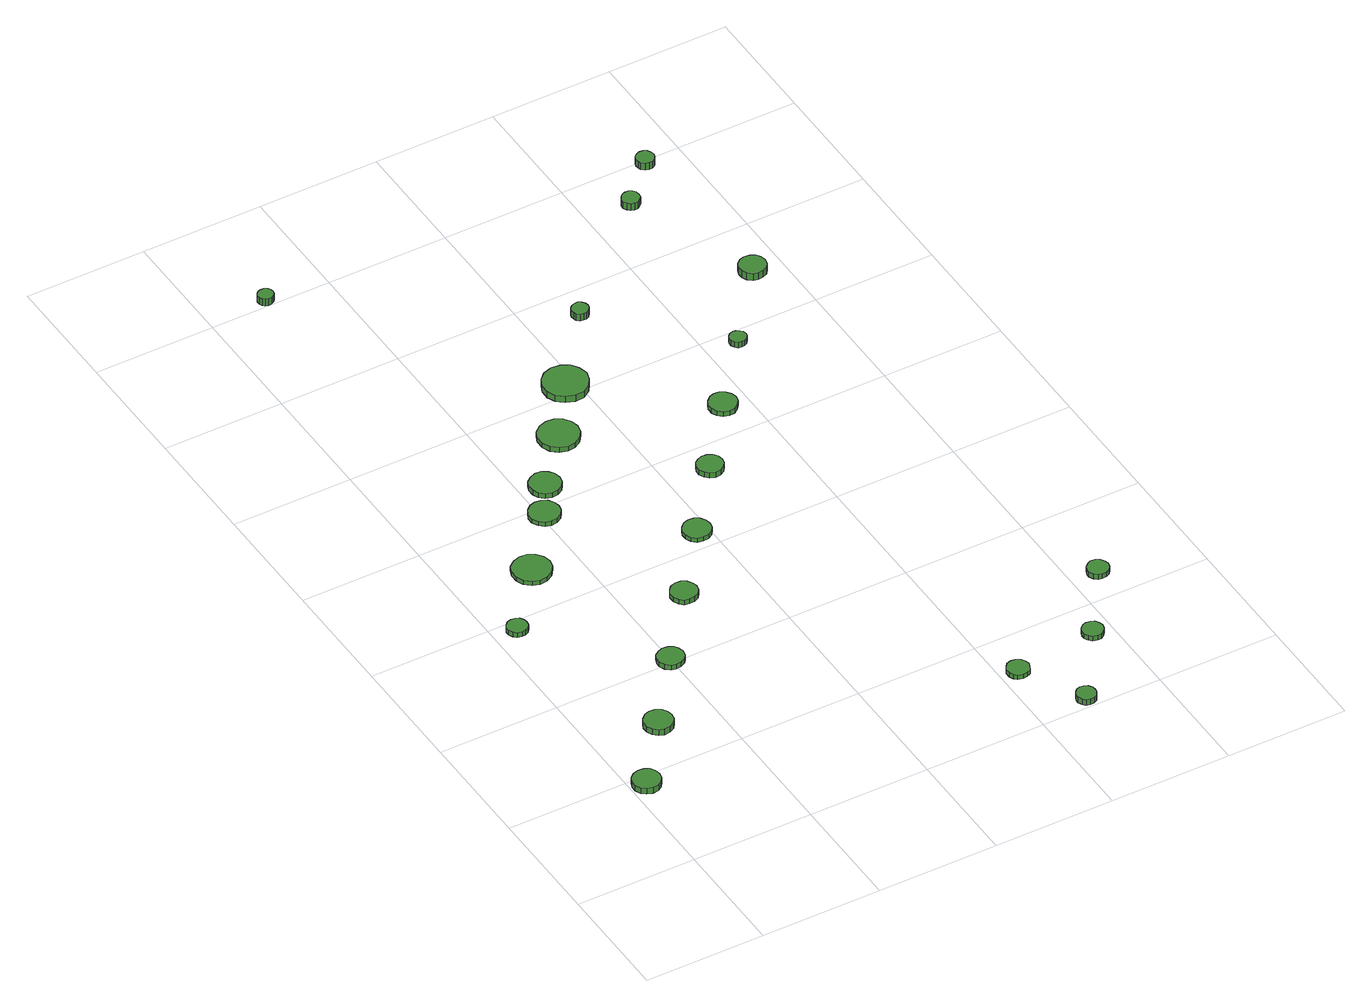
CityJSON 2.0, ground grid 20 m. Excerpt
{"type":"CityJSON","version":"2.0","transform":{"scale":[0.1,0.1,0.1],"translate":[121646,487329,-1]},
"CityObjects":{
"tree1":{"type":"SolitaryVegetationObject","attributes":{"function":"something"},"geometry":[{"type":"MultiSurface","lod":"1","boundaries":[[[0,1,2,3,4,5,6,7,8,9,10,11,12,13,14]],[[15,16,17,18,19,20,21,22,23,24,25,26,27,28,29]],[[0,29,28,1]],[[1,28,27,2]],[[2,27,26,3]],[[3,26,25,4]],[[4,25,24,5]],[[5,24,23,6]],[[6,23,22,7]],[[7,22,21,8]],[[8,21,20,9]],[[9,20,19,10]],[[10,19,18,11]],[[11,18,17,12]],[[12,17,16,13]],[[13,16,15,14]],[[14,15,29,0]]]}]},
"tree2":{"type":"SolitaryVegetationObject","attributes":{"function":"something"},"geometry":[{"type":"MultiSurface","lod":"1","boundaries":[[[30,31,32,33,34,35,36,37,38,39,40,41,42,43,44]],[[45,46,47,48,49,50,51,52,53,54,55,56,57,58,59]],[[30,59,58,31]],[[31,58,57,32]],[[32,57,56,33]],[[33,56,55,34]],[[34,55,54,35]],[[35,54,53,36]],[[36,53,52,37]],[[37,52,51,38]],[[38,51,50,39]],[[39,50,49,40]],[[40,49,48,41]],[[41,48,47,42]],[[42,47,46,43]],[[43,46,45,44]],[[44,45,59,30]]]}]},
"tree3":{"type":"SolitaryVegetationObject","attributes":{"function":"something"},"geometry":[{"type":"MultiSurface","lod":"1","boundaries":[[[60,61,62,63,64,65,66,67,68,69,70,71,72,73,74]],[[75,76,77,78,79,80,81,82,83,84,85,86,87,88,89]],[[60,89,88,61]],[[61,88,87,62]],[[62,87,86,63]],[[63,86,85,64]],[[64,85,84,65]],[[65,84,83,66]],[[66,83,82,67]],[[67,82,81,68]],[[68,81,80,69]],[[69,80,79,70]],[[70,79,78,71]],[[71,78,77,72]],[[72,77,76,73]],[[73,76,75,74]],[[74,75,89,60]]]}]},
"tree4":{"type":"SolitaryVegetationObject","attributes":{"function":"something"},"geometry":[{"type":"MultiSurface","lod":"1","boundaries":[[[90,91,92,93,94,95,96,97,98,99,100,101,102,103,104]],[[105,106,107,108,109,110,111,112,113,114,115,116,117,118,119]],[[90,119,118,91]],[[91,118,117,92]],[[92,117,116,93]],[[93,116,115,94]],[[94,115,114,95]],[[95,114,113,96]],[[96,113,112,97]],[[97,112,111,98]],[[98,111,110,99]],[[99,110,109,100]],[[100,109,108,101]],[[101,108,107,102]],[[102,107,106,103]],[[103,106,105,104]],[[104,105,119,90]]]}]},
"tree5":{"type":"SolitaryVegetationObject","attributes":{"function":"something"},"geometry":[{"type":"MultiSurface","lod":"1","boundaries":[[[120,121,122,123,124,125,126,127,128,129,130,131,132,133,134]],[[135,136,137,138,139,140,141,142,143,144,145,146,147,148,149]],[[120,149,148,121]],[[121,148,147,122]],[[122,147,146,123]],[[123,146,145,124]],[[124,145,144,125]],[[125,144,143,126]],[[126,143,142,127]],[[127,142,141,128]],[[128,141,140,129]],[[129,140,139,130]],[[130,139,138,131]],[[131,138,137,132]],[[132,137,136,133]],[[133,136,135,134]],[[134,135,149,120]]]}]},
"tree6":{"type":"SolitaryVegetationObject","attributes":{"function":"something"},"geometry":[{"type":"MultiSurface","lod":"1","boundaries":[[[150,151,152,153,154,155,156,157,158,159,160,161,162,163,164]],[[165,166,167,168,169,170,171,172,173,174,175,176,177,178,179]],[[150,179,178,151]],[[151,178,177,152]],[[152,177,176,153]],[[153,176,175,154]],[[154,175,174,155]],[[155,174,173,156]],[[156,173,172,157]],[[157,172,171,158]],[[158,171,170,159]],[[159,170,169,160]],[[160,169,168,161]],[[161,168,167,162]],[[162,167,166,163]],[[163,166,165,164]],[[164,165,179,150]]]}]},
"tree7":{"type":"SolitaryVegetationObject","attributes":{"function":"something"},"geometry":[{"type":"MultiSurface","lod":"1","boundaries":[[[180,181,182,183,184,185,186,187,188,189,190,191,192,193,194]],[[195,196,197,198,199,200,201,202,203,204,205,206,207,208,209]],[[180,209,208,181]],[[181,208,207,182]],[[182,207,206,183]],[[183,206,205,184]],[[184,205,204,185]],[[185,204,203,186]],[[186,203,202,187]],[[187,202,201,188]],[[188,201,200,189]],[[189,200,199,190]],[[190,199,198,191]],[[191,198,197,192]],[[192,197,196,193]],[[193,196,195,194]],[[194,195,209,180]]]}]},
"tree8":{"type":"SolitaryVegetationObject","attributes":{"function":"something"},"geometry":[{"type":"MultiSurface","lod":"1","boundaries":[[[210,211,212,213,214,215,216,217,218,219,220,221,222,223,224]],[[225,226,227,228,229,230,231,232,233,234,235,236,237,238,239]],[[210,239,238,211]],[[211,238,237,212]],[[212,237,236,213]],[[213,236,235,214]],[[214,235,234,215]],[[215,234,233,216]],[[216,233,232,217]],[[217,232,231,218]],[[218,231,230,219]],[[219,230,229,220]],[[220,229,228,221]],[[221,228,227,222]],[[222,227,226,223]],[[223,226,225,224]],[[224,225,239,210]]]}]},
"tree9":{"type":"SolitaryVegetationObject","attributes":{"function":"something"},"geometry":[{"type":"MultiSurface","lod":"1","boundaries":[[[240,241,242,243,244,245,246,247,248,249,250,251,252,253,254]],[[255,256,257,258,259,260,261,262,263,264,265,266,267,268,269]],[[240,269,268,241]],[[241,268,267,242]],[[242,267,266,243]],[[243,266,265,244]],[[244,265,264,245]],[[245,264,263,246]],[[246,263,262,247]],[[247,262,261,248]],[[248,261,260,249]],[[249,260,259,250]],[[250,259,258,251]],[[251,258,257,252]],[[252,257,256,253]],[[253,256,255,254]],[[254,255,269,240]]]}]},
"tree10":{"type":"SolitaryVegetationObject","attributes":{"function":"something"},"geometry":[{"type":"MultiSurface","lod":"1","boundaries":[[[270,271,272,273,274,275,276,277,278,279,280,281,282,283,284]],[[285,286,287,288,289,290,291,292,293,294,295,296,297,298,299]],[[270,299,298,271]],[[271,298,297,272]],[[272,297,296,273]],[[273,296,295,274]],[[274,295,294,275]],[[275,294,293,276]],[[276,293,292,277]],[[277,292,291,278]],[[278,291,290,279]],[[279,290,289,280]],[[280,289,288,281]],[[281,288,287,282]],[[282,287,286,283]],[[283,286,285,284]],[[284,285,299,270]]]}]},
"tree11":{"type":"SolitaryVegetationObject","attributes":{"function":"something"},"geometry":[{"type":"MultiSurface","lod":"1","boundaries":[[[300,301,302,303,304,305,306,307,308,309,310,311,312,313,314]],[[315,316,317,318,319,320,321,322,323,324,325,326,327,328,329]],[[300,329,328,301]],[[301,328,327,302]],[[302,327,326,303]],[[303,326,325,304]],[[304,325,324,305]],[[305,324,323,306]],[[306,323,322,307]],[[307,322,321,308]],[[308,321,320,309]],[[309,320,319,310]],[[310,319,318,311]],[[311,318,317,312]],[[312,317,316,313]],[[313,316,315,314]],[[314,315,329,300]]]}]},
"tree12":{"type":"SolitaryVegetationObject","attributes":{"function":"something"},"geometry":[{"type":"MultiSurface","lod":"1","boundaries":[[[330,331,332,333,334,335,336,337,338,339,340,341,342,343,344]],[[345,346,347,348,349,350,351,352,353,354,355,356,357,358,359]],[[330,359,358,331]],[[331,358,357,332]],[[332,357,356,333]],[[333,356,355,334]],[[334,355,354,335]],[[335,354,353,336]],[[336,353,352,337]],[[337,352,351,338]],[[338,351,350,339]],[[339,350,349,340]],[[340,349,348,341]],[[341,348,347,342]],[[342,347,346,343]],[[343,346,345,344]],[[344,345,359,330]]]}]},
"tree13":{"type":"SolitaryVegetationObject","attributes":{"function":"something"},"geometry":[{"type":"MultiSurface","lod":"1","boundaries":[[[360,361,362,363,364,365,366,367,368,369,370,371,372,373,374]],[[375,376,377,378,379,380,381,382,383,384,385,386,387,388,389]],[[360,389,388,361]],[[361,388,387,362]],[[362,387,386,363]],[[363,386,385,364]],[[364,385,384,365]],[[365,384,383,366]],[[366,383,382,367]],[[367,382,381,368]],[[368,381,380,369]],[[369,380,379,370]],[[370,379,378,371]],[[371,378,377,372]],[[372,377,376,373]],[[373,376,375,374]],[[374,375,389,360]]]}]},
"tree14":{"type":"SolitaryVegetationObject","attributes":{"function":"something"},"geometry":[{"type":"MultiSurface","lod":"1","boundaries":[[[390,391,392,393,394,395,396,397,398,399,400,401,402,403,404]],[[405,406,407,408,409,410,411,412,413,414,415,416,417,418,419]],[[390,419,418,391]],[[391,418,417,392]],[[392,417,416,393]],[[393,416,415,394]],[[394,415,414,395]],[[395,414,413,396]],[[396,413,412,397]],[[397,412,411,398]],[[398,411,410,399]],[[399,410,409,400]],[[400,409,408,401]],[[401,408,407,402]],[[402,407,406,403]],[[403,406,405,404]],[[404,405,419,390]]]}]},
"tree15":{"type":"SolitaryVegetationObject","attributes":{"function":"something"},"geometry":[{"type":"MultiSurface","lod":"1","boundaries":[[[420,421,422,423,424,425,426,427,428,429,430,431,432,433,434]],[[435,436,437,438,439,440,441,442,443,444,445,446,447,448,449]],[[420,449,448,421]],[[421,448,447,422]],[[422,447,446,423]],[[423,446,445,424]],[[424,445,444,425]],[[425,444,443,426]],[[426,443,442,427]],[[427,442,441,428]],[[428,441,440,429]],[[429,440,439,430]],[[430,439,438,431]],[[431,438,437,432]],[[432,437,436,433]],[[433,436,435,434]],[[434,435,449,420]]]}]},
"tree16":{"type":"SolitaryVegetationObject","attributes":{"function":"something"},"geometry":[{"type":"MultiSurface","lod":"1","boundaries":[[[450,451,452,453,454,455,456,457,458,459,460,461,462,463,464]],[[465,466,467,468,469,470,471,472,473,474,475,476,477,478,479]],[[450,479,478,451]],[[451,478,477,452]],[[452,477,476,453]],[[453,476,475,454]],[[454,475,474,455]],[[455,474,473,456]],[[456,473,472,457]],[[457,472,471,458]],[[458,471,470,459]],[[459,470,469,460]],[[460,469,468,461]],[[461,468,467,462]],[[462,467,466,463]],[[463,466,465,464]],[[464,465,479,450]]]}]},
"tree17":{"type":"SolitaryVegetationObject","attributes":{"function":"something"},"geometry":[{"type":"MultiSurface","lod":"1","boundaries":[[[480,481,482,483,484,485,486,487,488,489,490,491,492,493,494]],[[495,496,497,498,499,500,501,502,503,504,505,506,507,508,509]],[[480,509,508,481]],[[481,508,507,482]],[[482,507,506,483]],[[483,506,505,484]],[[484,505,504,485]],[[485,504,503,486]],[[486,503,502,487]],[[487,502,501,488]],[[488,501,500,489]],[[489,500,499,490]],[[490,499,498,491]],[[491,498,497,492]],[[492,497,496,493]],[[493,496,495,494]],[[494,495,509,480]]]}]},
"tree18":{"type":"SolitaryVegetationObject","attributes":{"function":"something"},"geometry":[{"type":"MultiSurface","lod":"1","boundaries":[[[510,511,512,513,514,515,516,517,518,519,520,521,522,523,524]],[[525,526,527,528,529,530,531,532,533,534,535,536,537,538,539]],[[510,539,538,511]],[[511,538,537,512]],[[512,537,536,513]],[[513,536,535,514]],[[514,535,534,515]],[[515,534,533,516]],[[516,533,532,517]],[[517,532,531,518]],[[518,531,530,519]],[[519,530,529,520]],[[520,529,528,521]],[[521,528,527,522]],[[522,527,526,523]],[[523,526,525,524]],[[524,525,539,510]]]}]},
"tree19":{"type":"SolitaryVegetationObject","attributes":{"function":"something"},"geometry":[{"type":"MultiSurface","lod":"1","boundaries":[[[540,541,542,543,544,545,546,547,548,549,550,551,552,553,554]],[[555,556,557,558,559,560,561,562,563,564,565,566,567,568,569]],[[540,569,568,541]],[[541,568,567,542]],[[542,567,566,543]],[[543,566,565,544]],[[544,565,564,545]],[[545,564,563,546]],[[546,563,562,547]],[[547,562,561,548]],[[548,561,560,549]],[[549,560,559,550]],[[550,559,558,551]],[[551,558,557,552]],[[552,557,556,553]],[[553,556,555,554]],[[554,555,569,540]]]}]},
"tree20":{"type":"SolitaryVegetationObject","attributes":{"function":"something"},"geometry":[{"type":"MultiSurface","lod":"1","boundaries":[[[570,571,572,573,574,575,576,577,578,579,580,581,582,583,584]],[[585,586,587,588,589,590,591,592,593,594,595,596,597,598,599]],[[570,599,598,571]],[[571,598,597,572]],[[572,597,596,573]],[[573,596,595,574]],[[574,595,594,575]],[[575,594,593,576]],[[576,593,592,577]],[[577,592,591,578]],[[578,591,590,579]],[[579,590,589,580]],[[580,589,588,581]],[[581,588,587,582]],[[582,587,586,583]],[[583,586,585,584]],[[584,585,599,570]]]}]},
"tree21":{"type":"SolitaryVegetationObject","attributes":{"function":"something"},"geometry":[{"type":"MultiSurface","lod":"1","boundaries":[[[600,601,602,603,604,605,606,607,608,609,610,611,612,613,614]],[[615,616,617,618,619,620,621,622,623,624,625,626,627,628,629]],[[600,629,628,601]],[[601,628,627,602]],[[602,627,626,603]],[[603,626,625,604]],[[604,625,624,605]],[[605,624,623,606]],[[606,623,622,607]],[[607,622,621,608]],[[608,621,620,609]],[[609,620,619,610]],[[610,619,618,611]],[[611,618,617,612]],[[612,617,616,613]],[[613,616,615,614]],[[614,615,629,600]]]}]},
"tree22":{"type":"SolitaryVegetationObject","attributes":{"function":"something"},"geometry":[{"type":"MultiSurface","lod":"1","boundaries":[[[630,631,632,633,634,635,636,637,638,639,640,641,642,643,644]],[[645,646,647,648,649,650,651,652,653,654,655,656,657,658,659]],[[630,659,658,631]],[[631,658,657,632]],[[632,657,656,633]],[[633,656,655,634]],[[634,655,654,635]],[[635,654,653,636]],[[636,653,652,637]],[[637,652,651,638]],[[638,651,650,639]],[[639,650,649,640]],[[640,649,648,641]],[[641,648,647,642]],[[642,647,646,643]],[[643,646,645,644]],[[644,645,659,630]]]}]},
"tree23":{"type":"SolitaryVegetationObject","attributes":{"function":"something"},"geometry":[{"type":"MultiSurface","lod":"1","boundaries":[[[660,661,662,663,664,665,666,667,668,669,670,671,672,673,674]],[[675,676,677,678,679,680,681,682,683,684,685,686,687,688,689]],[[660,689,688,661]],[[661,688,687,662]],[[662,687,686,663]],[[663,686,685,664]],[[664,685,684,665]],[[665,684,683,666]],[[666,683,682,667]],[[667,682,681,668]],[[668,681,680,669]],[[669,680,679,670]],[[670,679,678,671]],[[671,678,677,672]],[[672,677,676,673]],[[673,676,675,674]],[[674,675,689,660]]]}]}
},
"vertices":[
[49,183,17],[47,192,17],[42,200,17],[34,204,17],[24,205,17],[15,202,17],[8,196,17],[4,187,17],[4,178,17],[8,169,17],[15,163,17],[24,160,17],[34,161,17],[42,166,17],[47,173,17],[47,173,6],[42,166,6],[34,161,6],[24,160,6],[15,163,6],[8,169,6],[4,178,6],[4,187,6],[8,196,6],[15,202,6],[24,205,6],[34,204,6],[42,200,6],[47,192,6],[49,183,6],
[132,288,18],[130,297,18],[125,305,18],[116,310,18],[106,311,18],[97,308,18],[90,301,18],[86,293,18],[86,283,18],[90,274,18],[97,267,18],[106,264,18],[116,265,18],[125,270,18],[130,278,18],[130,278,7],[125,270,7],[116,265,7],[106,264,7],[97,267,7],[90,274,7],[86,283,7],[86,293,7],[90,301,7],[97,308,7],[106,311,7],[116,310,7],[125,305,7],[130,297,7],[132,288,7],
[54,578,18],[53,584,18],[49,590,18],[43,593,18],[36,594,18],[29,592,18],[24,587,18],[21,581,18],[21,574,18],[24,568,18],[29,563,18],[36,561,18],[43,562,18],[49,565,18],[53,571,18],[53,571,9],[49,565,9],[43,562,9],[36,561,9],[29,563,9],[24,568,9],[21,574,9],[21,581,9],[24,587,9],[29,592,9],[36,594,9],[43,593,9],[49,590,9],[53,584,9],[54,578,9],
[220,404,17],[218,413,17],[213,420,17],[205,424,17],[196,425,17],[188,422,17],[181,417,17],[177,408,17],[177,400,17],[181,391,17],[188,385,17],[196,383,17],[205,384,17],[213,388,17],[218,395,17],[218,395,8],[213,388,8],[205,384,8],[196,383,8],[188,385,8],[181,391,8],[177,400,8],[177,408,8],[181,417,8],[188,422,8],[196,425,8],[205,424,8],[213,420,8],[218,413,8],[220,404,8],
[154,679,18],[151,692,18],[143,702,18],[132,709,18],[119,710,18],[107,706,18],[97,698,18],[92,686,18],[92,673,18],[97,661,18],[107,652,18],[119,648,18],[132,650,18],[143,656,18],[151,667,18],[151,667,10],[143,656,10],[132,650,10],[119,648,10],[107,652,10],[97,661,10],[92,673,10],[92,686,10],[97,698,10],[107,706,10],[119,710,10],[132,709,10],[143,702,10],[151,692,10],[154,679,10],
[229,780,18],[227,790,18],[221,799,18],[212,804,18],[202,805,18],[192,802,18],[184,795,18],[179,785,18],[179,775,18],[184,765,18],[192,758,18],[202,755,18],[212,756,18],[221,761,18],[227,770,18],[227,770,10],[221,761,10],[212,756,10],[202,755,10],[192,758,10],[184,765,10],[179,775,10],[179,785,10],[184,795,10],[192,802,10],[202,805,10],[212,804,10],[221,799,10],[227,790,10],[229,780,10],
[312,520,18],[310,529,18],[305,536,18],[297,541,18],[288,542,18],[279,539,18],[273,533,18],[269,525,18],[269,516,18],[273,507,18],[279,501,18],[288,499,18],[297,500,18],[305,504,18],[310,511,18],[310,511,9],[305,504,9],[297,500,9],[288,499,9],[279,501,9],[273,507,9],[269,516,9],[269,525,9],[273,533,9],[279,539,9],[288,542,9],[297,541,9],[305,536,9],[310,529,9],[312,520,9],
[263,835,18],[261,846,18],[255,854,18],[246,860,18],[235,861,18],[225,857,18],[217,850,18],[213,841,18],[213,830,18],[217,820,18],[225,813,18],[235,810,18],[246,811,18],[255,816,18],[261,825,18],[261,825,9],[255,816,9],[246,811,9],[235,810,9],[225,813,9],[217,820,9],[213,830,9],[213,841,9],[217,850,9],[225,857,9],[235,861,9],[246,860,9],[255,854,9],[261,846,9],[263,835,9],
[108,1407,25],[107,1412,25],[104,1416,25],[99,1419,25],[94,1419,25],[89,1418,25],[85,1414,25],[83,1410,25],[83,1405,25],[85,1400,25],[89,1397,25],[94,1395,25],[99,1396,25],[104,1398,25],[107,1402,25],[107,1402,12],[104,1398,12],[99,1396,12],[94,1395,12],[89,1397,12],[85,1400,12],[83,1405,12],[83,1410,12],[85,1414,12],[89,1418,12],[94,1419,12],[99,1419,12],[104,1416,12],[107,1412,12],[108,1407,12],
[402,633,17],[400,642,17],[395,650,17],[387,655,17],[377,656,17],[368,653,17],[361,646,17],[357,638,17],[357,628,17],[361,620,17],[368,613,17],[377,611,17],[387,612,17],[395,616,17],[400,624,17],[400,624,9],[395,616,9],[387,612,9],[377,611,9],[368,613,9],[361,620,9],[357,628,9],[357,638,9],[361,646,9],[368,653,9],[377,656,9],[387,655,9],[395,650,9],[400,642,9],[402,633,9],
[345,922,18],[342,935,18],[334,946,18],[322,953,18],[309,954,18],[296,950,18],[285,941,18],[280,929,18],[280,915,18],[285,902,18],[296,893,18],[309,889,18],[322,890,18],[334,897,18],[342,908,18],[342,908,9],[334,897,9],[322,890,9],[309,889,9],[296,893,9],[285,902,9],[280,915,9],[280,929,9],[285,941,9],[296,950,9],[309,954,9],[322,953,9],[334,946,9],[342,935,9],[345,922,9],
[648,123,14],[646,130,14],[642,136,14],[635,140,14],[628,141,14],[620,139,14],[615,133,14],[612,127,14],[612,119,14],[615,112,14],[620,107,14],[628,105,14],[635,106,14],[642,109,14],[646,116,14],[646,116,6],[642,109,6],[635,106,6],[628,105,6],[620,107,6],[615,112,6],[612,119,6],[612,127,6],[615,133,6],[620,139,6],[628,141,6],[635,140,6],[642,136,6],[646,130,6],[648,123,6],
[416,1016,21],[412,1031,21],[404,1043,21],[391,1050,21],[376,1052,21],[361,1047,21],[350,1037,21],[344,1023,21],[344,1008,21],[350,995,21],[361,985,21],[376,980,21],[391,981,21],[404,989,21],[412,1001,21],[412,1001,9],[404,989,9],[391,981,9],[376,980,9],[361,985,9],[350,995,9],[344,1008,9],[344,1023,9],[350,1037,9],[361,1047,9],[376,1052,9],[391,1050,9],[404,1043,9],[412,1031,9],[416,1016,9],
[701,19,17],[700,25,17],[696,31,17],[690,34,17],[684,35,17],[677,33,17],[673,28,17],[670,22,17],[670,16,17],[673,10,17],[677,5,17],[684,3,17],[690,4,17],[696,7,17],[700,13,17],[700,13,6],[696,7,6],[690,4,6],[684,3,6],[677,5,6],[673,10,6],[670,16,6],[670,22,6],[673,28,6],[677,33,6],[684,35,6],[690,34,6],[696,31,6],[700,25,6],[701,19,6],
[491,748,18],[489,757,18],[484,764,18],[476,768,18],[467,769,18],[459,766,18],[453,761,18],[449,753,18],[449,744,18],[453,736,18],[459,730,18],[467,727,18],[476,728,18],[484,733,18],[489,740,18],[489,740,8],[484,733,8],[476,728,8],[467,727,8],[459,730,8],[453,736,8],[449,744,8],[449,753,8],[453,761,8],[459,766,8],[467,769,8],[476,768,8],[484,764,8],[489,757,8],[491,748,8],
[786,141,15],[784,148,15],[780,154,15],[774,157,15],[767,158,15],[760,156,15],[755,151,15],[752,144,15],[752,137,15],[755,131,15],[760,126,15],[767,124,15],[774,124,15],[780,128,15],[784,134,15],[784,134,6],[780,128,6],[774,124,6],[767,124,6],[760,126,6],[755,131,6],[752,137,6],[752,144,6],[755,151,6],[760,156,6],[767,158,6],[774,157,6],[780,154,6],[784,148,6],[786,141,6],
[581,860,17],[579,869,17],[573,877,17],[565,882,17],[556,883,17],[547,880,17],[540,873,17],[536,865,17],[536,855,17],[540,847,17],[547,840,17],[556,837,17],[565,838,17],[573,843,17],[579,851,17],[579,851,8],[573,843,8],[565,838,8],[556,837,8],[547,840,8],[540,847,8],[536,855,8],[536,865,8],[540,873,8],[547,880,8],[556,883,8],[565,882,8],[573,877,8],[579,869,8],[581,860,8],
[495,1145,22],[494,1151,22],[490,1156,22],[485,1159,22],[480,1159,22],[474,1157,22],[470,1153,22],[468,1148,22],[468,1142,22],[470,1137,22],[474,1133,22],[480,1132,22],[485,1132,22],[490,1135,22],[494,1140,22],[494,1140,9],[490,1135,9],[485,1132,9],[480,1132,9],[474,1133,9],[470,1137,9],[468,1142,9],[468,1148,9],[470,1153,9],[474,1157,9],[480,1159,9],[485,1159,9],[490,1156,9],[494,1151,9],[495,1145,9],
[864,257,15],[862,264,15],[858,270,15],[852,274,15],[844,275,15],[838,272,15],[832,267,15],[829,261,15],[829,254,15],[832,247,15],[838,242,15],[844,240,15],[852,241,15],[858,244,15],[862,250,15],[862,250,6],[858,244,6],[852,241,6],[844,240,6],[838,242,6],[832,247,6],[829,254,6],[829,261,6],[832,267,6],[838,272,6],[844,275,6],[852,274,6],[858,270,6],[862,264,6],[864,257,6],
[666,975,18],[665,981,18],[661,985,18],[656,988,18],[651,989,18],[645,987,18],[641,983,18],[639,978,18],[639,972,18],[641,967,18],[645,963,18],[651,962,18],[656,962,18],[661,965,18],[665,970,18],[665,970,8],[661,965,8],[656,962,8],[651,962,8],[645,963,8],[641,967,8],[639,972,8],[639,978,8],[641,983,8],[645,987,8],[651,989,8],[656,988,8],[661,985,8],[665,981,8],[666,975,8],
[684,1317,29],[683,1323,29],[679,1328,29],[674,1331,29],[668,1331,29],[662,1329,29],[658,1325,29],[655,1320,29],[655,1313,29],[658,1308,29],[662,1304,29],[668,1302,29],[674,1302,29],[679,1306,29],[683,1310,29],[683,1310,16],[679,1306,16],[674,1302,16],[668,1302,16],[662,1304,16],[658,1308,16],[655,1313,16],[655,1320,16],[658,1325,16],[662,1329,16],[668,1331,16],[674,1331,16],[679,1328,16],[683,1323,16],[684,1317,16],
[772,1099,24],[770,1108,24],[765,1115,24],[757,1119,24],[748,1120,24],[740,1118,24],[733,1112,24],[729,1103,24],[729,1095,24],[733,1086,24],[740,1080,24],[748,1078,24],[757,1079,24],[765,1083,24],[770,1090,24],[770,1090,11],[765,1083,11],[757,1079,11],[748,1078,11],[740,1080,11],[733,1086,11],[729,1095,11],[729,1103,11],[733,1112,11],[740,1118,11],[748,1120,11],[757,1119,11],[765,1115,11],[770,1108,11],[772,1099,11],
[751,1387,26],[749,1393,26],[746,1398,26],[741,1401,26],[735,1402,26],[729,1400,26],[724,1396,26],[722,1390,26],[722,1384,26],[724,1379,26],[729,1375,26],[735,1373,26],[741,1373,26],[746,1376,26],[749,1381,26],[749,1381,13],[746,1376,13],[741,1373,13],[735,1373,13],[729,1375,13],[724,1379,13],[722,1384,13],[722,1390,13],[724,1396,13],[729,1400,13],[735,1402,13],[741,1401,13],[746,1398,13],[749,1393,13],[751,1387,13]
]}
